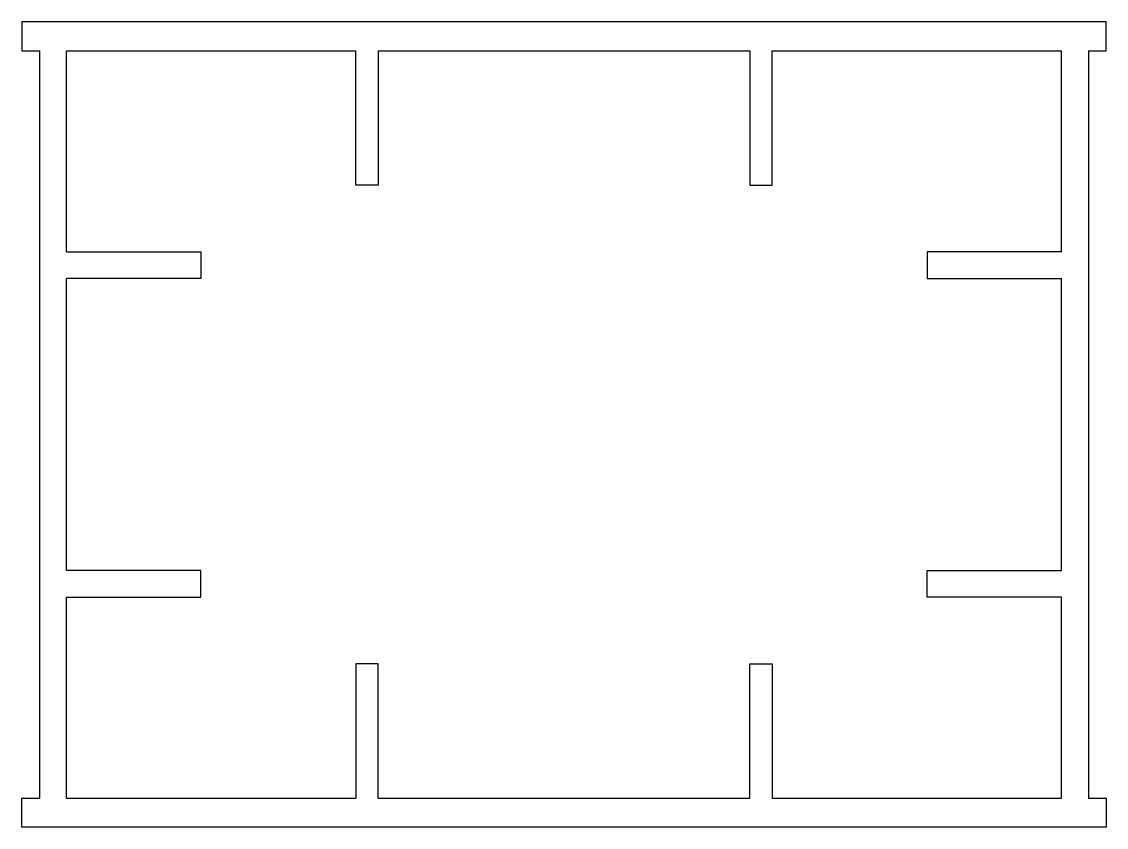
# Model space of a CAD drawing. Header units: millimetres. Extents: x -1212 to 1212, y -900 to 900.
import ezdxf

# ---------------------------------------------------------------- set-up
doc = ezdxf.new("R2010")
doc.units = ezdxf.units.MM
doc.layers.add('sez02', color=40, linetype='Continuous')

msp = doc.modelspace()

# ---------------------------------------------------------------- linework, layer by layer
at = {"layer": 'sez02'}
for p, q in [((1212, 900), (-1212, 900)), ((-1212, 900), (-1212, 835)), ((1212, 835), (1212, 900)), ((-1212, 835), (-1172, 835)), ((-1172, 835), (-1172, -835)), ((-1112, 835), (-465, 835)), ((-1112, 386), (-1112, 835)), ((-465, 535), (-465, 835)), ((-415, 835), (-415, 535)), ((-415, 835), (415, 835)), ((415, 835), (415, 535)), ((465, 535), (465, 835)), ((465, 835), (1112, 835)), ((1112, 386), (1112, 835)), ((1172, 835), (1172, -835)), ((1172, 835), (1212, 835)), ((-415, 535), (-465, 535)), ((415, 535), (465, 535)), ((-1112, 386), (-812, 386)), ((-812, 386), (-812, 326)), ((1112, 386), (812, 386)), ((812, 386), (812, 326)), ((-1112, -326), (-1112, 326)), ((-812, 326), (-1112, 326)), ((812, 326), (1112, 326)), ((1112, -326), (1112, 326)), ((-812, -326), (-1112, -326)), ((-812, -386), (-812, -326)), ((812, -326), (1112, -326)), ((812, -386), (812, -326)), ((-1112, -835), (-1112, -386)), ((-1112, -386), (-812, -386)), ((1112, -386), (812, -386)), ((1112, -835), (1112, -386)), ((-415, -535), (-465, -535)), ((-465, -535), (-465, -835)), ((-415, -835), (-415, -535)), ((415, -535), (465, -535)), ((415, -835), (415, -535)), ((465, -535), (465, -835)), ((-1212, -835), (-1172, -835)), ((-1212, -900), (-1212, -835)), ((-1112, -835), (-465, -835)), ((-415, -835), (415, -835)), ((465, -835), (1112, -835)), ((1172, -835), (1212, -835)), ((1212, -835), (1212, -900)), ((1212, -900), (-1212, -900))]:
    msp.add_line(p, q, dxfattribs=at)

doc.saveas('drawing.dxf')
